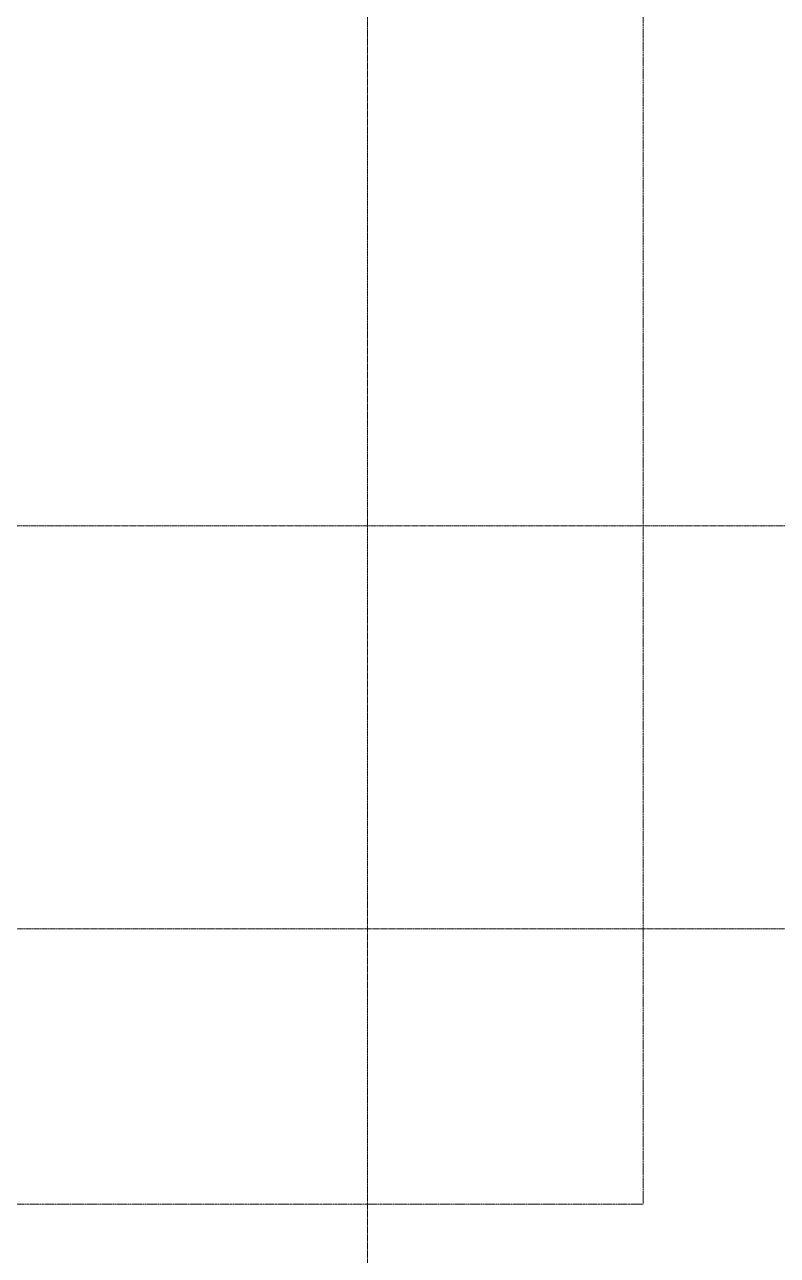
# Model space of a CAD drawing. Header units: millimetres. Extents: x 984 to 425800, y -34355 to 59419.
# Drawn here: x 360915 to 365614, y -20353 to -12666 of the extents above; entities that cross this region are included whole.
import ezdxf

# ---------------------------------------------------------------- set-up
doc = ezdxf.new("R2010")
doc.units = ezdxf.units.MM
doc.linetypes.add('DPA_Grid _ Level 100', pattern=[10, 5.5, -1.6, 1.3, -1.6])
doc.linetypes.add('DPA_Hidden 100', pattern=[7.2, 4.7, -2.5])
doc.layers.add('A-DETL', color=1, linetype='Continuous', lineweight=70)
doc.layers.add('S-GRID', color=251, linetype='Continuous', lineweight=9)

msp = doc.modelspace()

# ---------------------------------------------------------------- linework, layer by layer
at = {"layer": 'A-DETL', "linetype": 'DPA_Hidden 100', "lineweight": 9}
for p, q in [((364775.8, -20033), (364775.8, 2544.8)), ((317960.8, -20033), (364775.8, -20033))]:
    msp.add_line(p, q, dxfattribs=at)
at = {"layer": 'S-GRID', "linetype": 'DPA_Grid _ Level 100'}
for p, q in [((363055.8, -30742.3), (363055.8, 54919.2)), ((413949.6, -15796), (59238.8, -15796)), ((307000.7, -18313), (415577.1, -18313))]:
    msp.add_line(p, q, dxfattribs=at)

doc.saveas('drawing.dxf')
